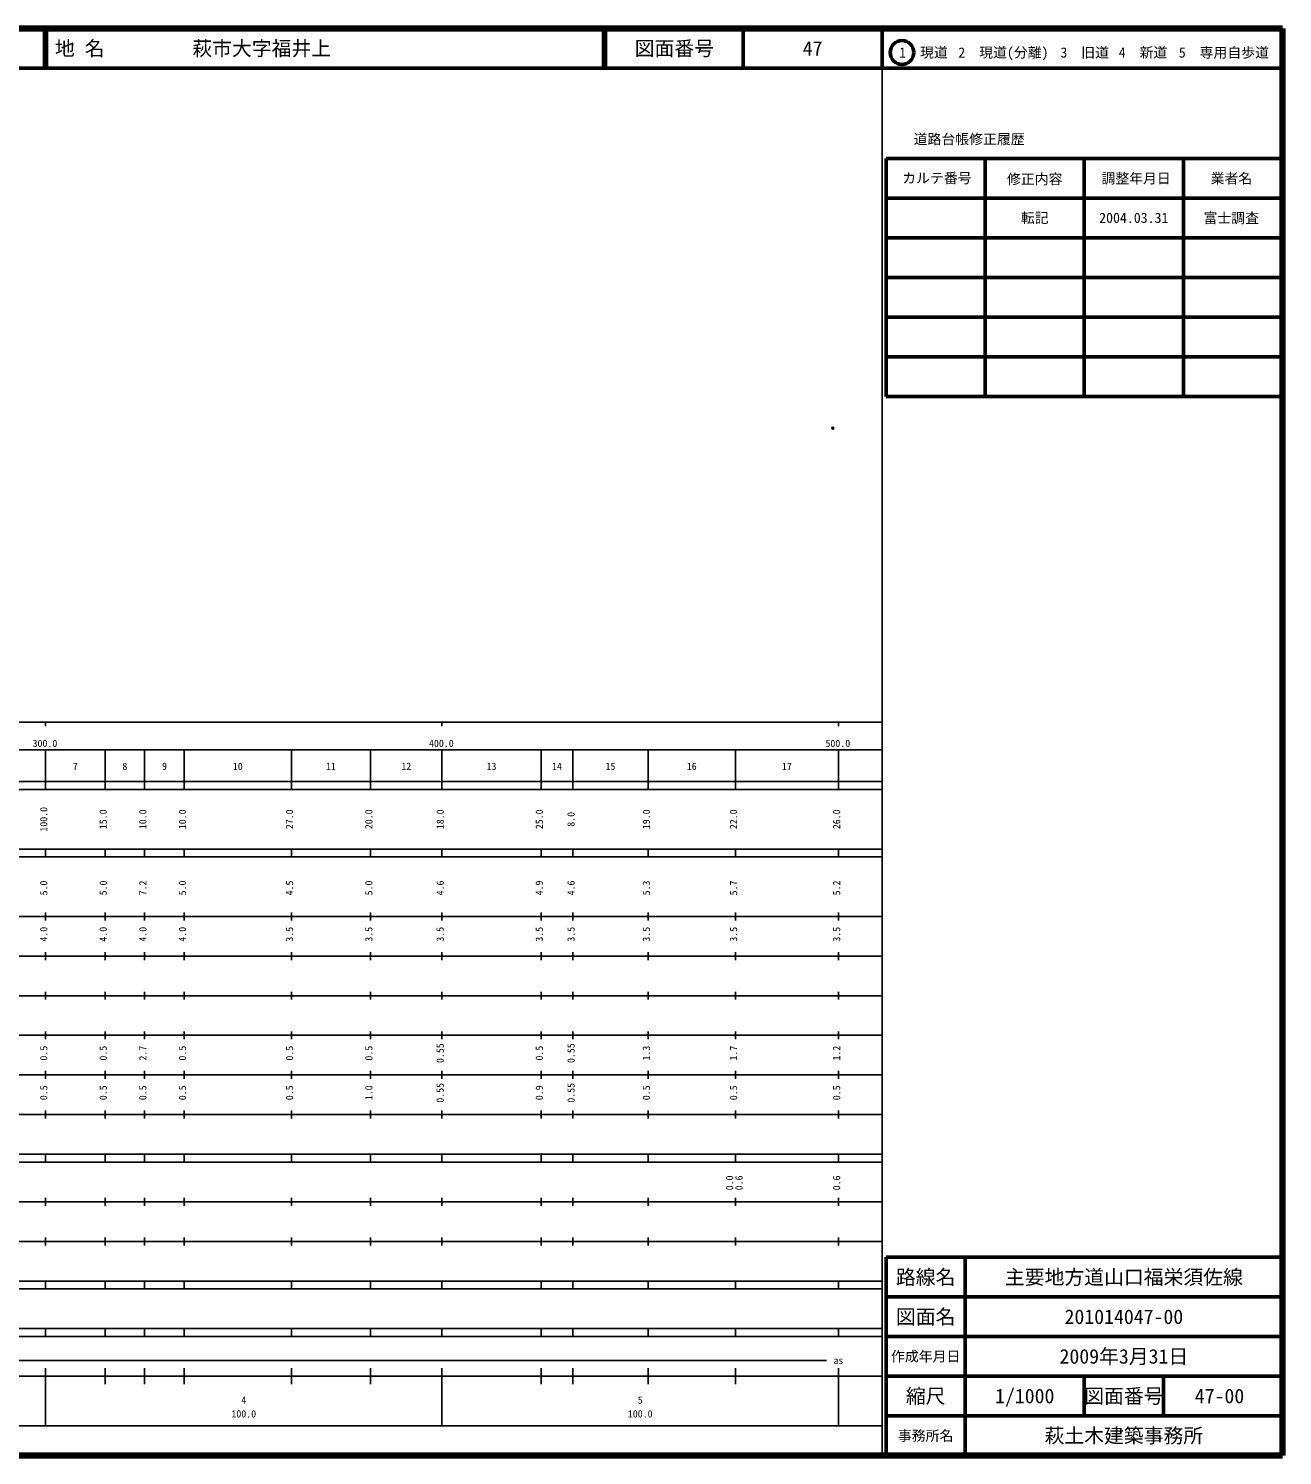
# Model space of a CAD drawing. Units: millimetres on the paper. Extents: x 40 to 680, y 20 to 380.
# Drawn here: x 363.7 to 680, y 20 to 380 of the extents above; entities that cross this region are included whole.
import ezdxf
from ezdxf.enums import TextEntityAlignment as Align

# ---------------------------------------------------------------- set-up
doc = ezdxf.new("R2010")
doc.units = ezdxf.units.MM
doc.header["$PDMODE"] = 32
doc.header["$PDSIZE"] = 0.5
doc.layers.add('M-OTRS', color=6, linetype='Continuous')
doc.layers.add('M-TTL-TXT', color=7, linetype='Continuous')
for name, color, linetype, lineweight in [('M-TTL', 2, 'Continuous', 140), ('M-TTL-BAND', 7, 'Continuous', 25), ('M-TTL-FRAM', 2, 'Continuous', 50), ('M-TTL-LINE', 7, 'Continuous', 50)]:
    doc.layers.add(name, color=color, linetype=linetype, lineweight=lineweight)
doc.styles.add('ＭＳ ゴシック', font='')
doc.styles.get('ＭＳ ゴシック').set_extended_font_data('MS Gothic')

msp = doc.modelspace()

# ---------------------------------------------------------------- linework, layer by layer
at = {"layer": 'M-OTRS'}
msp.add_point((566.618, 279.176), dxfattribs=at)
at = {"layer": 'M-TTL'}
for p, q in [((680, 380), (40, 380)), ((680, 20), (680, 380)), ((40, 20), (680, 20))]:
    msp.add_line(p, q, dxfattribs=at)
at = {"layer": 'M-TTL-BAND'}
for p, q in [((579, 20), (579, 370)), ((40, 205), (579, 205)), ((368, 205), (368, 204)), ((468, 205), (468, 204)), ((568, 205), (568, 204)), ((68, 198), (579, 198)), ((368, 188), (368, 198)), ((383, 188), (383, 198)), ((393, 188), (393, 198)), ((403, 188), (403, 198)), ((430, 188), (430, 198)), ((450, 188), (450, 198)), ((468, 188), (468, 198)), ((493, 188), (493, 198)), ((501, 188), (501, 198)), ((520, 188), (520, 198)), ((542, 188), (542, 198)), ((568, 188), (568, 198)), ((40, 190), (579, 190)), ((40, 188), (579, 188)), ((40, 173), (579, 173)), ((368, 171), (368, 173)), ((383, 171), (383, 173)), ((393, 171), (393, 173)), ((403, 171), (403, 173)), ((430, 171), (430, 173)), ((450, 171), (450, 173)), ((468, 171), (468, 173)), ((493, 171), (493, 173)), ((501, 171), (501, 173)), ((520, 171), (520, 173)), ((542, 171), (542, 173)), ((568, 171), (568, 173)), ((40, 171), (579, 171)), ((40, 156), (579, 156)), ((368, 155), (368, 157)), ((383, 155), (383, 157)), ((393, 155), (393, 157)), ((403, 155), (403, 157)), ((430, 155), (430, 157)), ((450, 155), (450, 157)), ((468, 155), (468, 157)), ((493, 155), (493, 157)), ((501, 155), (501, 157)), ((520, 155), (520, 157)), ((542, 155), (542, 157)), ((568, 155), (568, 157)), ((46, 146), (579, 146)), ((368, 145), (368, 147)), ((383, 145), (383, 147)), ((393, 145), (393, 147)), ((403, 145), (403, 147)), ((430, 145), (430, 147)), ((450, 145), (450, 147)), ((468, 145), (468, 147)), ((493, 145), (493, 147)), ((501, 145), (501, 147)), ((520, 145), (520, 147)), ((542, 145), (542, 147)), ((568, 145), (568, 147)), ((368, 135), (368, 137)), ((383, 135), (383, 137)), ((393, 135), (393, 137)), ((403, 135), (403, 137)), ((430, 135), (430, 137)), ((450, 135), (450, 137)), ((468, 135), (468, 137)), ((493, 135), (493, 137)), ((501, 135), (501, 137)), ((520, 135), (520, 137)), ((542, 135), (542, 137)), ((568, 135), (568, 137)), ((52, 136), (579, 136)), ((46, 126), (579, 126)), ((368, 125), (368, 127)), ((383, 125), (383, 127)), ((393, 125), (393, 127)), ((403, 125), (403, 127)), ((430, 125), (430, 127)), ((450, 125), (450, 127)), ((468, 125), (468, 127)), ((493, 125), (493, 127)), ((501, 125), (501, 127)), ((520, 125), (520, 127)), ((542, 125), (542, 127)), ((568, 125), (568, 127)), ((52, 116), (579, 116)), ((368, 115), (368, 117)), ((383, 115), (383, 117)), ((393, 115), (393, 117)), ((403, 115), (403, 117)), ((430, 115), (430, 117)), ((450, 115), (450, 117)), ((468, 115), (468, 117)), ((493, 115), (493, 117)), ((501, 115), (501, 117)), ((520, 115), (520, 117)), ((542, 115), (542, 117)), ((568, 115), (568, 117)), ((46, 106), (579, 106)), ((368, 105), (368, 107)), ((383, 105), (383, 107)), ((393, 105), (393, 107)), ((403, 105), (403, 107)), ((430, 105), (430, 107)), ((450, 105), (450, 107)), ((468, 105), (468, 107)), ((493, 105), (493, 107)), ((501, 105), (501, 107)), ((520, 105), (520, 107)), ((542, 105), (542, 107)), ((568, 105), (568, 107)), ((40, 96), (579, 96)), ((40, 94), (579, 94)), ((368, 94), (368, 96)), ((383, 94), (383, 96)), ((393, 94), (393, 96)), ((403, 94), (403, 96)), ((430, 94), (430, 96)), ((450, 94), (450, 96)), ((468, 94), (468, 96)), ((493, 94), (493, 96)), ((501, 94), (501, 96)), ((520, 94), (520, 96)), ((542, 94), (542, 96)), ((568, 94), (568, 96)), ((49, 84), (579, 84)), ((368, 83), (368, 85)), ((383, 83), (383, 85)), ((393, 83), (393, 85)), ((403, 83), (403, 85)), ((430, 83), (430, 85)), ((450, 83), (450, 85)), ((468, 83), (468, 85)), ((493, 83), (493, 85)), ((501, 83), (501, 85)), ((520, 83), (520, 85)), ((542, 83), (542, 85)), ((568, 83), (568, 85)), ((40, 74), (579, 74)), ((368, 73), (368, 75)), ((383, 73), (383, 75)), ((393, 73), (393, 75)), ((403, 73), (403, 75)), ((430, 73), (430, 75)), ((450, 73), (450, 75)), ((468, 73), (468, 75)), ((493, 73), (493, 75)), ((501, 73), (501, 75)), ((520, 73), (520, 75)), ((542, 73), (542, 75)), ((568, 73), (568, 75)), ((40, 64), (579, 64)), ((40, 62), (579, 62)), ((368, 62), (368, 64)), ((383, 62), (383, 64)), ((393, 62), (393, 64)), ((403, 62), (403, 64)), ((430, 62), (430, 64)), ((450, 62), (450, 64)), ((468, 62), (468, 64)), ((493, 62), (493, 64)), ((501, 62), (501, 64)), ((520, 62), (520, 64)), ((542, 62), (542, 64)), ((568, 62), (568, 64)), ((40, 52), (579, 52)), ((368, 50), (368, 52)), ((383, 50), (383, 52)), ((393, 50), (393, 52)), ((403, 50), (403, 52)), ((430, 50), (430, 52)), ((450, 50), (450, 52)), ((468, 50), (468, 52)), ((493, 50), (493, 52)), ((501, 50), (501, 52)), ((520, 50), (520, 52)), ((542, 50), (542, 52)), ((568, 50), (568, 52)), ((40, 50), (579, 50)), ((71, 44), (565, 44)), ((40, 40), (579, 40)), ((368, 27.5), (368, 42)), ((383, 38), (383, 42)), ((393, 38), (393, 42)), ((403, 38), (403, 42)), ((430, 38), (430, 42)), ((450, 38), (450, 42)), ((468, 27.5), (468, 42)), ((493, 38), (493, 42)), ((501, 38), (501, 42)), ((520, 38), (520, 42)), ((542, 38), (542, 42)), ((568, 27.5), (568, 42)), ((68, 27.5), (579, 27.5))]:
    msp.add_line(p, q, dxfattribs=at)
at = {"layer": 'M-TTL-FRAM'}
for p, q in [((580, 347.197), (580, 287.197)), ((580, 347.197), (680, 347.197)), ((580, 287.197), (680, 287.197)), ((680, 70), (580, 70)), ((580, 70), (580, 20))]:
    msp.add_line(p, q, dxfattribs=at)
at = {"layer": 'M-TTL-LINE'}
for p, q in [((367.75, 380), (367.75, 370)), ((368.25, 380), (368.25, 370)), ((508.747, 380), (508.747, 370)), ((509.247, 380), (509.247, 370)), ((543.997, 380), (543.997, 370)), ((579, 380), (579, 370)), ((40, 370), (680, 370)), ((605, 347.197), (605, 287.197)), ((630, 347.197), (630, 287.197)), ((655, 347.197), (655, 287.197)), ((580, 337.197), (680, 337.197)), ((580, 327.197), (680, 327.197)), ((580, 317.197), (680, 317.197)), ((580, 307.197), (680, 307.197)), ((580, 297.197), (680, 297.197)), ((600, 70), (600, 20)), ((680, 60), (580, 60)), ((680, 50), (580, 50)), ((680, 40), (580, 40)), ((630, 40), (630, 30)), ((650, 40), (650, 30)), ((680, 30), (580, 30))]:
    msp.add_line(p, q, dxfattribs=at)
msp.add_circle((584.031, 373.958), 3, dxfattribs=at)

# ---------------------------------------------------------------- texts
at = {"layer": 'M-TTL-BAND', "style": 'ＭＳ ゴシック'}
for s, p in [('300.0', (367.844, 198.195)), ('400.0', (467.844, 198.195)), ('500.0', (567.844, 198.195)), ('7', (375.5, 192.405)), ('8', (388, 192.405)), ('9', (398, 192.405)), ('10', (416.5, 192.405)), ('11', (440, 192.405)), ('12', (459, 192.405)), ('13', (480.5, 192.405)), ('14', (497, 192.405)), ('15', (510.5, 192.405)), ('16', (531, 192.405)), ('17', (555, 192.405)), ('as', (568, 42.5)), ('4', (418, 32.523)), ('5', (518, 32.523)), ('100.0', (418, 29.033)), ('100.0', (518, 29.033))]:
    msp.add_text(s, height=1.833, dxfattribs=at).set_placement(p, align=Align.BOTTOM_CENTER)
for s, p in [('100.0', (369, 180.5)), ('15.0', (384, 180.5)), ('10.0', (394, 180.5)), ('10.0', (404, 180.5)), ('27.0', (431, 180.5)), ('20.0', (451, 180.5)), ('18.0', (469, 180.5)), ('25.0', (494, 180.5)), ('8.0', (502, 180.5)), ('19.0', (521, 180.5)), ('22.0', (543, 180.5)), ('26.0', (569, 180.5)), ('5.0', (369, 163.174)), ('5.0', (384, 163.174)), ('7.2', (394, 163.174)), ('5.0', (404, 163.174)), ('4.5', (431, 163.174)), ('5.0', (451, 163.174)), ('4.6', (469, 163.174)), ('4.9', (494, 163.174)), ('4.6', (502, 163.174)), ('5.3', (521, 163.174)), ('5.7', (543, 163.174)), ('5.2', (569, 163.174)), ('4.0', (369, 151.5)), ('4.0', (384, 151.5)), ('4.0', (394, 151.5)), ('4.0', (404, 151.5)), ('3.5', (431, 151.5)), ('3.5', (451, 151.5)), ('3.5', (469, 151.5)), ('3.5', (494, 151.5)), ('3.5', (502, 151.5)), ('3.5', (521, 151.5)), ('3.5', (543, 151.5)), ('3.5', (569, 151.5)), ('0.5', (369, 121.5)), ('0.5', (384, 121.5)), ('2.7', (394, 121.5)), ('0.5', (404, 121.5)), ('0.5', (431, 121.5)), ('0.5', (451, 121.5)), ('0.55', (469, 121.5)), ('0.5', (494, 121.5)), ('0.55', (502, 121.5)), ('1.3', (521, 121.5)), ('1.7', (543, 121.5)), ('1.2', (569, 121.5)), ('0.5', (369, 111.5)), ('0.5', (384, 111.5)), ('0.5', (394, 111.5)), ('0.5', (404, 111.5)), ('0.5', (431, 111.5)), ('1.0', (451, 111.5)), ('0.55', (469, 111.5)), ('0.9', (494, 111.5)), ('0.55', (502, 111.5)), ('0.5', (521, 111.5)), ('0.5', (543, 111.5)), ('0.5', (569, 111.5)), ('0.0', (542, 88.764)), ('0.6', (544.37, 88.764)), ('0.6', (569, 88.764))]:
    msp.add_text(s, height=1.833, rotation=90, dxfattribs=at).set_placement(p, align=Align.BOTTOM_CENTER)
at = {"layer": 'M-TTL-TXT', "style": 'ＭＳ ゴシック'}
for s, p in [('地 名', (370.38, 375)), ('萩市大字福井上', (405.024, 375))]:
    msp.add_text(s, height=3.666, dxfattribs=at).set_placement(p, align=Align.MIDDLE_LEFT)
for s, height, p in [('図面番号', 3.666, (526.622, 375)), ('47', 3.666, (561.497, 375)), ('1\u3000現道', 2.566, (589.448, 373.958)), ('2\u3000現道(分離)', 2.566, (609.619, 373.958)), ('3\u3000旧道', 2.566, (630.121, 373.958)), ('4\u3000新道', 2.566, (644.824, 373.958)), ('5\u3000専用自歩道', 2.566, (665.228, 373.958)), ('道路台帳修正履歴', 2.566, (600.968, 352.113)), ('カルテ番号', 2.566, (592.839, 342.277)), ('修正内容', 2.566, (617.509, 342.023)), ('調整年月日', 2.566, (643.089, 342.197)), ('業者名', 2.566, (667.134, 342.197)), ('転記', 2.566, (617.5, 332.245)), ('2004.03.31', 2.566, (642.5, 332.245)), ('富士調査', 2.566, (667.077, 332.189)), ('路線名', 3.666, (590, 65)), ('路線名', 3.666, (590, 65)), ('主要地方道山口福栄須佐線', 3.666, (640, 65)), ('図面名', 3.666, (590, 55)), ('図面名', 3.666, (590, 55)), ('201014047-00', 3.666, (640, 55)), ('2009年3月31日', 3.666, (640, 45)), ('作成年月日', 2.566, (590, 45)), ('作成年月日', 2.566, (590, 45)), ('縮尺', 3.666, (590, 35)), ('縮尺', 3.666, (590, 35)), ('1/1000', 3.666, (615, 35)), ('図面番号', 3.666, (640, 35)), ('図面番号', 3.666, (640, 35)), ('47-00', 3.666, (664.125, 35)), ('事務所名', 2.566, (590, 25)), ('事務所名', 2.566, (590, 25)), ('萩土木建築事務所', 3.666, (640, 25))]:
    msp.add_text(s, height=height, dxfattribs=at).set_placement(p, align=Align.MIDDLE_CENTER)

doc.saveas('drawing.dxf')
